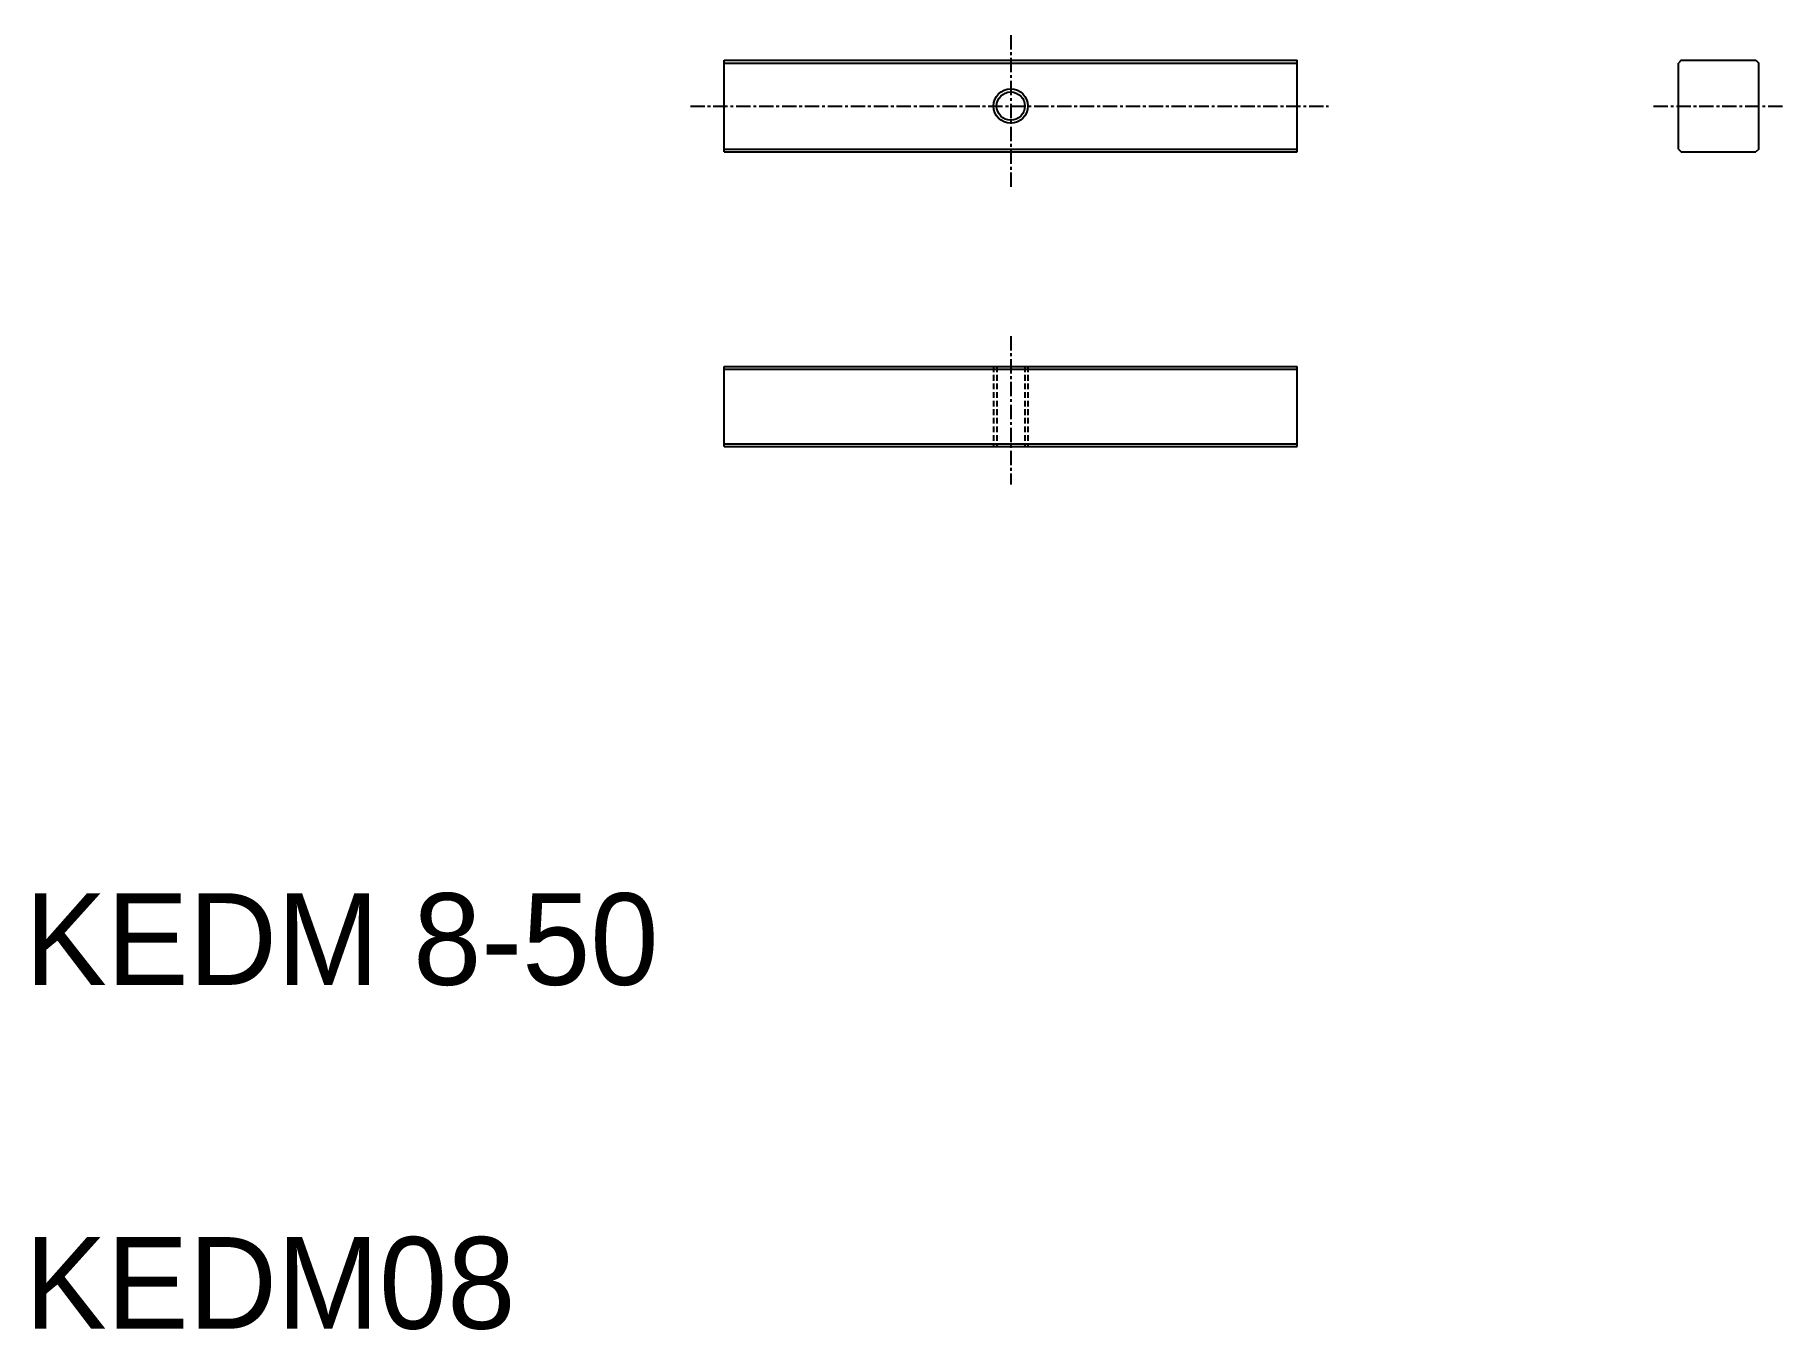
# Model space of a CAD drawing. Extents: x 21 to 174, y 20 to 133.
import ezdxf

# ---------------------------------------------------------------- set-up
doc = ezdxf.new("R2010")
doc.units = 0
doc.linetypes.add('CENTER', pattern=[2, 1.25, -0.25, 0.25, -0.25])
doc.linetypes.add('DASHED', pattern=[0.75, 0.5, -0.25])
doc.layers.get('0').update_dxf_attribs({"linetype": 'CONTINUOUS'})
doc.layers.add('CENTER', color=1, linetype='CENTER')

msp = doc.modelspace()

# ---------------------------------------------------------------- linework, layer by layer
at = {"color": 7, "linetype": 'CONTINUOUS'}
for p, q in [((81.03, 130.68), (131.03, 130.68)), ((81.03, 122.68), (81.03, 130.68)), ((131.03, 122.68), (131.03, 130.68)), ((164.55, 130.68), (164.3, 130.43)), ((164.3, 122.93), (164.3, 130.43)), ((164.55, 130.68), (171.05, 130.68)), ((171.05, 130.68), (171.3, 130.43)), ((171.3, 122.93), (171.3, 130.43)), ((81.03, 122.68), (131.03, 122.68)), ((164.3, 122.93), (164.55, 122.68)), ((164.55, 122.68), (171.05, 122.68)), ((171.3, 122.93), (171.05, 122.68)), ((81.03, 96.97), (81.03, 103.97)), ((81.03, 103.97), (131.03, 103.97)), ((131.03, 96.97), (131.03, 103.97)), ((81.03, 96.97), (131.03, 96.97)), ((93.53, 96.97), (93.53, 96.97))]:
    msp.add_line(p, q, dxfattribs=at)
at = {"color": 3, "linetype": 'CONTINUOUS'}
for p, q in [((81.03, 130.43), (131.03, 130.43)), ((81.03, 122.93), (131.03, 122.93)), ((81.03, 103.72), (131.03, 103.72)), ((81.03, 97.22), (131.03, 97.22))]:
    msp.add_line(p, q, dxfattribs=at)
at = {"color": 3, "linetype": 'DASHED'}
for p, q in [((104.53, 103.97), (104.53, 96.97)), ((104.81, 103.97), (104.81, 96.97)), ((107.26, 103.97), (107.26, 96.97)), ((107.53, 103.97), (107.53, 96.97))]:
    msp.add_line(p, q, dxfattribs=at)
at = {"color": 3, "linetype": 'CONTINUOUS'}
msp.add_circle((106.03, 126.68), 1.5, dxfattribs=at)
at = {"color": 7, "linetype": 'CONTINUOUS'}
msp.add_circle((106.03, 126.68), 1.23, dxfattribs=at)
at = {"layer": 'CENTER', "color": 1, "linetype": 'CENTER'}
for p, q in [((106.03, 132.88), (106.03, 119.47)), ((78.07, 126.68), (133.76, 126.68)), ((162.12, 126.68), (173.51, 126.68)), ((106.03, 106.61), (106.03, 93.66))]:
    msp.add_line(p, q, dxfattribs=at)

# ---------------------------------------------------------------- texts
at = {"color": 7, "linetype": 'CONTINUOUS'}
for s, p in [('KEDM 8-50', (20, 50)), ('KEDM08', (20, 20))]:
    msp.add_text(s, height=8, dxfattribs=at).set_placement(p)

doc.saveas('drawing.dxf')
